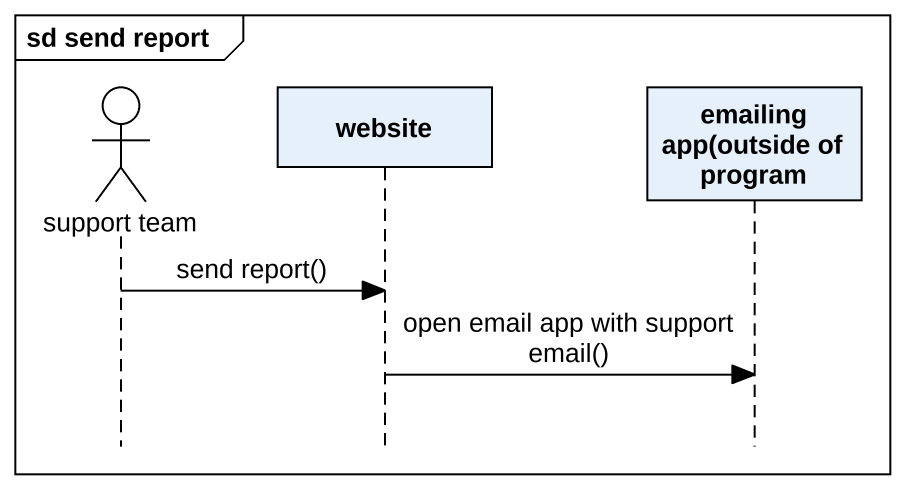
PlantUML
@startuml
mainframe sd send report
hide footbox
actor "support team" as support_team
participant website
participant "emailing app(outside of program" as emailing_app_outside_of

support_team -> website : send report()
website -> emailing_app_outside_of : open email app with support email()
@enduml
